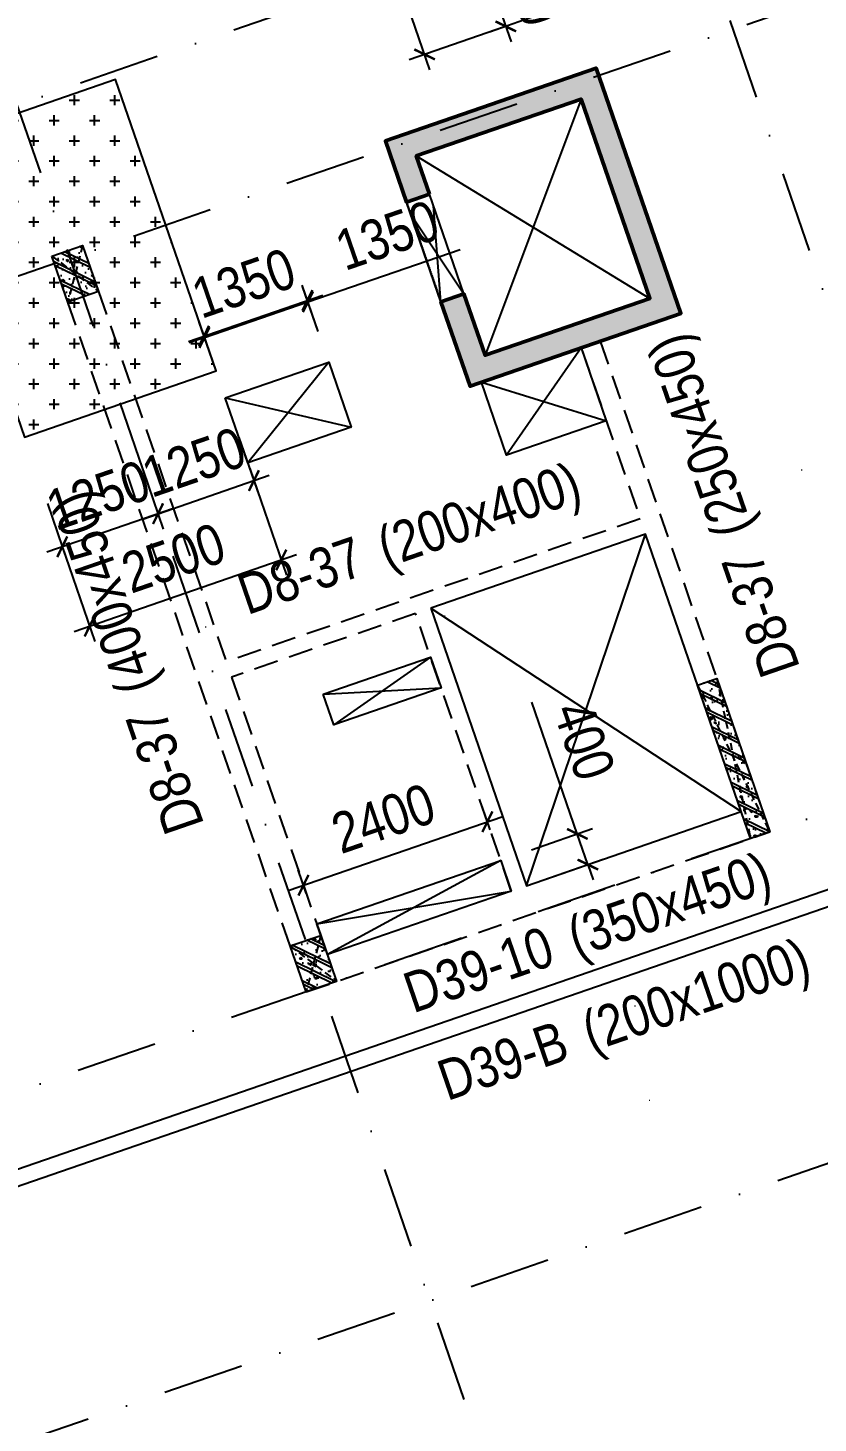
# Model space of a CAD drawing. Header units: millimetres. Extents: x -159515 to 1327256, y -225156 to 138737.
# Drawn here: x 1019114 to 1028860, y -16649 to 555 of the extents above; entities that cross this region are included whole.
import ezdxf
from ezdxf.enums import TextEntityAlignment as Align

# ---------------------------------------------------------------- set-up
doc = ezdxf.new("R2010")
doc.units = ezdxf.units.MM
doc.header["$MEASUREMENT"] = 0
doc.linetypes.add('DASHDOT', pattern=[1, 0.5, -0.25, 0, -0.25])
doc.linetypes.add('DASHED', pattern=[4.5, 3, -1.5])
for name, color, linetype in [('ccu11-Khuat', 9, 'DASHED'), ('ccu11-Manh', 8, 'Continuous'), ('ccu11-Thay', 7, 'Continuous'), ('ccu12-Manh', 8, 'Continuous'), ('ccu12-Text', 31, 'Continuous'), ('KC2-DIM', 251, 'Continuous'), ('KC2-HATCH', 252, 'Continuous'), ('KT-Luoi truc South Tower', 8, 'DASHDOT'), ('ST_MBDV Cot vach 220805$0$AUDIT_I_220805193045-5', 6, 'Continuous')]:
    doc.layers.add(name, color=color, linetype=linetype)
for name, color, linetype, lineweight in [('ccu12-Tencaukien', 9, 'Continuous', 15), ('KT-Kich thuoc', 159, 'Continuous', 18), ('ST_MBDV Cot vach 220805$0$KT-Net cot vach', 6, 'Continuous', 50)]:
    doc.layers.add(name, color=color, linetype=linetype, lineweight=lineweight)
doc.styles.add('Arial Narrow', font='ARIALN.TTF')
doc.dimstyles.new('ccu12-200', dxfattribs={"dimscale": 200, "dimtxt": 2.5, "dimasz": 1, "dimexe": 1, "dimexo": 2, "dimgap": 1, "dimtad": 1, "dimdec": 0, "dimrnd": 5, "dimdsep": 46, "dimtxsty": 'Arial Narrow', "dimblk": 'ARCHTICK', "dimcen": -1, "dimdle": 1, "dimclrd": 256, "dimclre": 256, "dimclrt": 3, "dimadec": 0, "dimazin": 2, "dimtfac": 0.1, "dimtdec": 0, "dimtmove": 0, "dimatfit": 1, "dimldrblk": 'ARCHTICK', "dimfxl": 1, "dimtvp": 0.8333333333333334, "dimtolj": 1, "dimtzin": 12, "dimarcsym": 0})

# ---------------------------------------------------------------- blocks, each defined once
blk = doc.blocks.new('Asix South Tower')
at = {"layer": 'KT-Luoi truc South Tower', "ltscale": 2000}
for p, q in [((-82960.9270607112, 57293.85455113893), (-64795.62976846937, 4678.66050065637)), ((-91137.3430782645, 54470.96222093977), (-72972.04578551208, 1855.768168977971)), ((-67132.57020701328, 45708.98039207418), (-110541.5464182838, 30722.11257713947)), ((-66479.87833841704, 43818.47957888515), (-109888.8545500296, 28831.61176383233)), ((-37736.78259606101, 39354.25279267693), (-105450.5498458839, 15976.20623329253)), ((-63379.59196258499, 34838.60071623722), (-106788.5681758225, 19851.73290062346))]:
    blk.add_line(p, q, dxfattribs=at)
blk = doc.blocks.new('*U192')
at = {"layer": 'ccu12-Tencaukien', "color": 8, "ltscale": 10000}
blk.add_line((360.6565736538532, -155.3215232637356), (354.4065714950475, -155.3215232637356), dxfattribs=at)
at = {"layer": 'ccu12-Text', "color": 2, "style": 'Arial Narrow', "width": 0.8}
blk.add_attdef('SH', text='', height=300, dxfattribs=at).set_placement((275.6048113084853, 5.864471777974813), align=Align.BOTTOM_RIGHT)
at = {"layer": 'ccu12-Text', "color": 31, "style": 'Arial Narrow', "width": 0.8}
for tag, p in [('(', (507.5315725744504, -75.41116959831947)), ('KT', (632.605666770517, -75.41116959831947)), (')', (962.8971199221714, -75.41116959831947))]:
    blk.add_attdef(tag, text='', height=250, dxfattribs=at).set_placement(p, align=Align.BOTTOM_LEFT)
blk = doc.blocks.new('_ArchTick')
at = {"color": 0, "const_width": 0.15}
blk.add_lwpolyline([(-0.5, -0.5000000000000018), (0.5, 0.5)], dxfattribs=at)
blk = doc.blocks.new('*D268')
at = {"layer": 'Defpoints', "color": 0, "transparency": 16777216}
for p in [(1022567.958912765, -2823.370503899583), (1022824.342826688, -3565.978189549118), (1021548.254777796, -4006.545200646389)]:
    blk.add_point(p, dxfattribs=at)
at = {"layer": 'KC2-DIM', "lineweight": -2, "transparency": 16777216}
for p, q in [((1022567.958912765, -2823.370503899583), (1024443.823174729, -2175.731877524522)), ((1022693.804453022, -3187.878026892955), (1022502.689725932, -2634.320422571502)), ((1021291.870863873, -3263.937514996913), (1022567.958912765, -2823.370503899583)), ((1021417.71640413, -3628.445037990226), (1021226.60167704, -3074.887433668831)), ((1021291.870863873, -3263.937514996913), (1021102.820782545, -3329.206701829913))]:
    blk.add_line(p, q, dxfattribs=at)
at = {"layer": 'KC2-DIM', "lineweight": -2, "transparency": 16777216, "xscale": 200, "yscale": 200, "zscale": 200}
for p, rotation in [((1022567.958912765, -2823.370503899583), 199.0471379555589), ((1021291.870863873, -3263.937514996913), 19.0471379555589)]:
    blk.add_blockref('_ArchTick', p, dxfattribs=dict(at, rotation=rotation))
at = {"layer": 'KC2-DIM', "color": 3, "transparency": 16777216, "insert": (1023546.360228924, -2003.922260419233), "char_height": 500, "attachment_point": 5, "rotation": 19.04713795555886, "style": 'Arial Narrow'}
blk.add_mtext('\\A1;1350', dxfattribs=at)
blk = doc.blocks.new('*D269')
at = {"layer": 'Defpoints', "color": 0, "transparency": 16777216}
for p in [(1024781.036922476, -9233.496993016102), (1024945.58621399, -9710.108675405034), (1022677.40385477, -10493.1943907282)]:
    blk.add_point(p, dxfattribs=at)
at = {"layer": 'KC2-DIM', "lineweight": -2, "transparency": 16777216}
for p, q in [((1024815.047840329, -9332.008512747067), (1024715.767735645, -9044.44691168709)), ((1022323.804481927, -10081.8518951697), (1024970.087003805, -9168.227806185663)), ((1022546.865481109, -10115.09422807023), (1022447.585376425, -9827.532627010252))]:
    blk.add_line(p, q, dxfattribs=at)
at = {"layer": 'KC2-DIM', "lineweight": -2, "transparency": 16777216, "xscale": 200, "yscale": 200, "zscale": 200}
for p, rotation in [((1024781.036922476, -9233.496993016102), 19.04713795478892), ((1022512.854563256, -10016.58270833927), 199.0471379547889)]:
    blk.add_blockref('_ArchTick', p, dxfattribs=dict(at, rotation=rotation))
at = {"layer": 'KC2-DIM', "color": 3, "transparency": 16777216, "insert": (1023498.36484672, -9194.680107215769), "char_height": 500, "attachment_point": 5, "rotation": 19.047137954788916, "style": 'Arial Narrow'}
blk.add_mtext('\\A1;2400', dxfattribs=at)
blk = doc.blocks.new('*D270')
at = {"layer": 'Defpoints', "color": 0, "transparency": 16777216}
for p in [(1025890.073737373, -9384.026125271397), (1024945.586213995, -9710.108675403113), (1025076.124587667, -10088.20883809356)]:
    blk.add_point(p, dxfattribs=at)
at = {"layer": 'KC2-DIM', "lineweight": -2, "transparency": 16777216}
for p, q in [((1025890.073737373, -9384.026125271397), (1025328.473790116, -7757.370104886824)), ((1025323.686376653, -9579.570301742293), (1026079.123818702, -9318.756938440958)), ((1026020.612111045, -9762.126287961844), (1025890.073737373, -9384.026125271397)), ((1025454.224750325, -9957.67046443274), (1026209.662192374, -9696.857101131405)), ((1026020.612111045, -9762.126287961844), (1026085.881297875, -9951.176369290799))]:
    blk.add_line(p, q, dxfattribs=at)
at = {"layer": 'KC2-DIM', "lineweight": -2, "transparency": 16777216, "xscale": 200, "yscale": 200, "zscale": 200}
for p, rotation in [((1025890.073737373, -9384.026125271397), 289.0471379547872), ((1026020.612111045, -9762.126287961844), 109.0471379547872)]:
    blk.add_blockref('_ArchTick', p, dxfattribs=dict(at, rotation=rotation))
at = {"layer": 'KC2-DIM', "color": 3, "transparency": 16777216, "insert": (1025974.364320376, -8233.067137604288), "char_height": 500, "attachment_point": 5, "rotation": 289.0471379547872, "style": 'Arial Narrow'}
blk.add_mtext('\\A1;400', dxfattribs=at)
blk = doc.blocks.new('*U262')
at = {"layer": 'ccu12-Tencaukien', "color": 8, "ltscale": 10000}
blk.add_line((360.6565736538532, -155.3215232637356), (354.4065714950475, -155.3215232637356), dxfattribs=at)
at = {"layer": 'ccu12-Text', "color": 2, "style": 'Arial Narrow', "width": 0.8}
blk.add_attdef('SH', text='', height=300, dxfattribs=at).set_placement((275.6048113084853, 5.864471777974813), align=Align.BOTTOM_RIGHT)
at = {"layer": 'ccu12-Text', "color": 31, "style": 'Arial Narrow', "width": 0.8}
for tag, p in [('(', (507.5315725744504, -75.41116959831947)), ('KT', (632.605666770517, -75.41116959831947)), (')', (962.8971199221714, -75.41116959831947))]:
    blk.add_attdef(tag, text='', height=250, dxfattribs=at).set_placement(p, align=Align.BOTTOM_LEFT)
blk = doc.blocks.new('*U263')
at = {"layer": 'ccu12-Tencaukien', "color": 8, "ltscale": 10000}
blk.add_line((360.6565736538532, -155.3215232637356), (354.4065714950475, -155.3215232637356), dxfattribs=at)
at = {"layer": 'ccu12-Text', "color": 2, "style": 'Arial Narrow', "width": 0.8}
blk.add_attdef('SH', text='', height=300, dxfattribs=at).set_placement((275.6048113084853, 5.864471777974813), align=Align.BOTTOM_RIGHT)
at = {"layer": 'ccu12-Text', "color": 31, "style": 'Arial Narrow', "width": 0.8}
for tag, p in [('(', (507.5315725744504, -75.41116959831947)), ('KT', (632.605666770517, -75.41116959831947)), (')', (962.8971199221714, -75.41116959831947))]:
    blk.add_attdef(tag, text='', height=250, dxfattribs=at).set_placement(p, align=Align.BOTTOM_LEFT)
blk = doc.blocks.new('*U264')
at = {"layer": 'ccu12-Tencaukien', "color": 8, "ltscale": 10000}
blk.add_line((360.6565736538532, -155.3215232637356), (354.4065714950475, -155.3215232637356), dxfattribs=at)
at = {"layer": 'ccu12-Text', "color": 2, "style": 'Arial Narrow', "width": 0.8}
blk.add_attdef('SH', text='', height=300, dxfattribs=at).set_placement((275.6048113084853, 5.864471777974813), align=Align.BOTTOM_RIGHT)
at = {"layer": 'ccu12-Text', "color": 31, "style": 'Arial Narrow', "width": 0.8}
for tag, p in [('(', (507.5315725744504, -75.41116959831947)), ('KT', (632.605666770517, -75.41116959831947)), (')', (962.8971199221714, -75.41116959831947))]:
    blk.add_attdef(tag, text='', height=250, dxfattribs=at).set_placement(p, align=Align.BOTTOM_LEFT)
blk = doc.blocks.new('*D342')
at = {"layer": 'Defpoints', "color": 0, "transparency": 16777216}
for p in [(1018356.341598124, 1501.634158281144), (1018690.44015418, 533.9285405090777, 17.57646677346747), (1017390.720846009, 85.20287832099712, 17.57646677346747)]:
    blk.add_point(p, dxfattribs=at)
at = {"layer": 'KC2-DIM', "lineweight": -2, "transparency": 16777216}
for p, q in [((1018356.341598124, 1501.634158281144), (1020236.396941707, 2150.719752144301)), ((1018559.901779723, 912.0287028922467), (1018291.072410896, 1690.68423947267)), ((1017056.622289953, 1052.908496093063), (1018356.341598124, 1501.634158281144)), ((1017260.182471553, 463.3030407041661), (1016991.353102725, 1241.958577284589)), ((1017056.622289953, 1052.908496093063), (1016867.572208762, 987.6393088646))]:
    blk.add_line(p, q, dxfattribs=at)
at = {"layer": 'KC2-DIM', "lineweight": -2, "transparency": 16777216, "xscale": 200, "yscale": 200, "zscale": 200}
for p, rotation in [((1018356.341598124, 1501.634158281144), 199.0471380754125), ((1017056.622289953, 1052.908496093063), 19.04713807541254)]:
    blk.add_blockref('_ArchTick', p, dxfattribs=dict(at, rotation=rotation))
at = {"layer": 'KC2-DIM', "color": 3, "transparency": 16777216, "insert": (1019336.838454055, 2321.805885590205), "char_height": 500, "attachment_point": 5, "rotation": 19.04713807541253, "style": 'Arial Narrow'}
blk.add_mtext('\\A1;1375', dxfattribs=at)
blk = doc.blocks.new('*U472')
h = blk.add_hatch()
h.set_pattern_fill('VATLIEU04', color=250, scale=40, style=0, pattern_type=2)
h.set_pattern_definition([(49.99999999999999, (-549.9999999999942, 650.0256577504324), (286.9040730403014, -25.10085399303804), [30, -330]), (355, (-549.9999999999942, 650.0256577504324), (-55.50053344520001, 300.8768534800047), [24, -264]), (100.4514, (-526.0913279999942, 647.9339217504321), (231.4037526856086, 275.7758168243814), [25.496076, -280.4568448]), (46.18420000000001, (-549.9999999999942, 730.0256577504324), (426.8964194502578, -66.20760573160723), [45, -495]), (96.6356, (-514.4253019999941, 724.5083349504321), (373.8650822194813, 389.6471483601767), [38.2441152, -420.6852]), (351.1842, (-549.9999999999942, 730.0256577504324), (373.8647780534509, 389.6474403701299), [36, -396]), (21, (-509.9999999999942, 710.0256577504324), (238.7628208473847, -161.0475562661355), [30, -330]), (326.0000000000001, (-509.9999999999942, 710.0256577504324), (97.32613276863269, 290.0600180187412), [24, -264]), (71.4514, (-490.1031067999942, 696.605015350432), (336.089051432596, 129.012198683981), [25.496076, -280.4568448]), (37.50000000000001, (-549.9999999999942, 650.0256577504324), (4.863942126916267, 133.1575415325246), [0, -260.8, 0, -268, 0, -265]), (7.499999999999999, (-549.9999999999942, 650.0256577504324), (105.2278149768594, 157.7646847529441), [0, -152.8, 0, -254.8, 0, -101]), (327.5, (-639.1999999999942, 650.0256577504324), (213.5289744689636, -9.021948693751902), [0, -100, 0, -312, 0, -414]), (317.5, (-679.1999999999942, 650.0256577504324), (233.2744677369545, 40.04199293292709), [0, -130, 0, -207.2, 0, -294]), (45, (-549.9999999999942, 650.0256577504324), (-120.2081528017131, 120.2081528017131), []), (45, (-549.9999999999942, 699.0256577504324), (-120.2081528017131, 120.2081528017131), [])])
h.paths.add_polyline_path([(-475, -474.9999999999998), (-75, -475.0000000000038), (-74.9999999999942, 125.0256577504324), (-474.9999999999942, 125.0256577504365)])
at = {"color": 6, "ltscale": 0.25}
blk.add_lwpolyline([(-475, -474.9999999999998), (-75, -475.0000000000038), (-74.9999999999942, 125.0256577504324), (-474.9999999999942, 125.0256577504365)], close=True, dxfattribs=at)
at = {"layer": 'Defpoints', "linetype": 'ByBlock', "ltscale": 30}
for p, q in [((-75, -475.0000000000038), (-474.9999999999942, 125.0256577504365)), ((-475, -474.9999999999998), (-74.9999999999942, 125.0256577504324))]:
    blk.add_line(p, q, dxfattribs=at)
blk = doc.blocks.new('*U470')
h = blk.add_hatch()
h.set_pattern_fill('VATLIEU04', color=250, scale=40, style=0, pattern_type=2)
h.set_pattern_definition([(49.99999999999999, (-700.0000000130171, 2050.00000279704), (286.9040730403014, -25.10085399303804), [30, -330]), (355, (-700.0000000130171, 2050.00000279704), (-55.50053344520001, 300.8768534800047), [24, -264]), (100.4514, (-676.0913280130171, 2047.90826679704), (231.4037526856086, 275.7758168243814), [25.496076, -280.4568448]), (46.18420000000001, (-700.0000000130171, 2130.00000279704), (426.8964194502578, -66.20760573160723), [45, -495]), (96.6356, (-664.425302013017, 2124.48267999704), (373.8650822194813, 389.6471483601767), [38.2441152, -420.6852]), (351.1842, (-700.0000000130171, 2130.00000279704), (373.8647780534509, 389.6474403701299), [36, -396]), (21, (-660.0000000130171, 2110.00000279704), (238.7628208473847, -161.0475562661355), [30, -330]), (326.0000000000001, (-660.0000000130171, 2110.00000279704), (97.32613276863269, 290.0600180187412), [24, -264]), (71.4514, (-640.1031068130171, 2096.57936039704), (336.089051432596, 129.012198683981), [25.496076, -280.4568448]), (37.50000000000001, (-700.0000000130171, 2050.00000279704), (4.863942126916267, 133.1575415325246), [0, -260.8, 0, -268, 0, -265]), (7.499999999999999, (-700.0000000130171, 2050.00000279704), (105.2278149768594, 157.7646847529441), [0, -152.8, 0, -254.8, 0, -101]), (327.5, (-789.2000000130172, 2050.00000279704), (213.5289744689636, -9.021948693751902), [0, -100, 0, -312, 0, -414]), (317.5, (-829.2000000130172, 2050.00000279704), (233.2744677369545, 40.04199293292709), [0, -130, 0, -207.2, 0, -294]), (45, (-700.0000000130171, 2050.00000279704), (-120.2081528017131, 120.2081528017131), []), (45, (-700.0000000130171, 2099.00000279704), (-120.2081528017131, 120.2081528017131), [])])
h.paths.add_polyline_path([(-475, -474.9999999999998), (-225.0000000130366, -475.0000000000023), (-225.0000000130172, 1525.00000279704), (-474.9999999999806, 1525.000002797043)])
at = {"color": 6, "ltscale": 0.25}
blk.add_lwpolyline([(-475, -474.9999999999998), (-225.0000000130366, -475.0000000000023), (-225.0000000130172, 1525.00000279704), (-474.9999999999806, 1525.000002797043)], close=True, dxfattribs=at)
at = {"layer": 'Defpoints', "linetype": 'ByBlock', "ltscale": 30}
for p, q in [((-225.0000000130366, -475.0000000000023), (-474.9999999999806, 1525.000002797043)), ((-475, -474.9999999999998), (-225.0000000130172, 1525.00000279704))]:
    blk.add_line(p, q, dxfattribs=at)
blk = doc.blocks.new('*U463')
h = blk.add_hatch()
h.set_pattern_fill('VATLIEU04', color=250, scale=40, style=0, pattern_type=2)
h.set_pattern_definition([(49.99999999999999, (-549.9999999999942, 650.1906839336557), (286.9040730403014, -25.10085399303804), [30, -330]), (355, (-549.9999999999942, 650.1906839336557), (-55.50053344520001, 300.8768534800047), [24, -264]), (100.4514, (-526.0913279999942, 648.0989479336554), (231.4037526856086, 275.7758168243814), [25.496076, -280.4568448]), (46.18420000000001, (-549.9999999999942, 730.1906839336557), (426.8964194502578, -66.20760573160723), [45, -495]), (96.6356, (-514.4253019999941, 724.6733611336554), (373.8650822194813, 389.6471483601767), [38.2441152, -420.6852]), (351.1842, (-549.9999999999942, 730.1906839336557), (373.8647780534509, 389.6474403701299), [36, -396]), (21, (-509.9999999999942, 710.1906839336557), (238.7628208473847, -161.0475562661355), [30, -330]), (326.0000000000001, (-509.9999999999942, 710.1906839336557), (97.32613276863269, 290.0600180187412), [24, -264]), (71.4514, (-490.1031067999942, 696.7700415336553), (336.089051432596, 129.012198683981), [25.496076, -280.4568448]), (37.50000000000001, (-549.9999999999942, 650.1906839336557), (4.863942126916267, 133.1575415325246), [0, -260.8, 0, -268, 0, -265]), (7.499999999999999, (-549.9999999999942, 650.1906839336557), (105.2278149768594, 157.7646847529441), [0, -152.8, 0, -254.8, 0, -101]), (327.5, (-639.1999999999942, 650.1906839336557), (213.5289744689636, -9.021948693751902), [0, -100, 0, -312, 0, -414]), (317.5, (-679.1999999999942, 650.1906839336557), (233.2744677369545, 40.04199293292709), [0, -130, 0, -207.2, 0, -294]), (45, (-549.9999999999942, 650.1906839336557), (-120.2081528017131, 120.2081528017131), []), (45, (-549.9999999999942, 699.1906839336557), (-120.2081528017131, 120.2081528017131), [])])
h.paths.add_polyline_path([(-475, -474.9999999999998), (-75, -475.0000000000038), (-74.9999999999942, 125.1906839336557), (-474.9999999999942, 125.1906839336598)])
at = {"color": 6, "ltscale": 0.25}
blk.add_lwpolyline([(-475, -474.9999999999998), (-75, -475.0000000000038), (-74.9999999999942, 125.1906839336557), (-474.9999999999942, 125.1906839336598)], close=True, dxfattribs=at)
at = {"layer": 'Defpoints', "linetype": 'ByBlock', "ltscale": 30}
for p, q in [((-75, -475.0000000000038), (-474.9999999999942, 125.1906839336598)), ((-475, -474.9999999999998), (-74.9999999999942, 125.1906839336557))]:
    blk.add_line(p, q, dxfattribs=at)
blk = doc.blocks.new('MBCV-T39')
at = {"layer": 'ST_MBDV Cot vach 220805$0$KT-Net cot vach'}
h = blk.add_hatch(dxfattribs=at)
h.set_pattern_fill('1BETONG2-BOP', color=250, scale=30, style=0, pattern_type=2)
h.set_pattern_definition([(69.04713795401962, (-75957.52840587473, 4105.113563302817), (209.5408150160534, 52.4275389604423), [22.49999999999989, -247.4999999999991]), (14.04713795401967, (-75957.52840587473, 4105.113563302817), (-112.9888797136512, 199.7186960031902), [17.99999999999989, -197.9999999999991]), (119.4985379540196, (-75940.06667227275, 4109.482525997766), (96.55213107871269, 252.1461576231357), [19.1220569999999, -210.3426335999991]), (65.23133795401962, (-75977.10916192317, 4161.828587701777), (318.8479477665745, 57.54985840890612), [33.74999999999979, -371.2499999999983]), (115.6827379540196, (-75950.53849671257, 4166.624392524449), (169.6772687876662, 367.7426062021764), [28.6830864, -315.5139]), (10.23133795401963, (-75977.10916192317, 4161.828587701777), (169.6769816806724, 367.7427387715611), [26.99999999999998, -296.9999999999997]), (40.04713795401962, (-75943.85646071145, 4157.44020962622), (208.685901516953, -55.73324418241951), [22.5, -247.5]), (245.0471379540196, (-75943.85646071145, 4157.44020962622), (226.3167839920097, -37.87819630967974), [17.99999999999989, -197.9999999999991]), (90.49853795401926, (-75926.46597185964, 4152.795761510002), (206.6892795315937, 173.7225965344256), [19.12205699999999, -210.3426335999999]), (86.54713795401962, (-75957.52840587473, 4105.113563302817), (-73.0343233223647, 68.21249018210884), [0, -195.6, 0, -201, 0, -198.75]), (23.54713795401962, (-75957.52840587473, 4105.113563302817), (43.13773376636044, 135.5289346431329), [0, -114.6, 0, -191.1, 0, -75.75]), (346.5471379540196, (-76020.76565807965, 4083.281020308874), (153.5869696668104, 45.86723397553281), [0, -75, 0, -234, 0, -310.5]), (336.5471379540196, (-76049.12317027897, 4073.490642284683), (155.5764329255628, 85.4834131405494), [0, -97.5, 0, -155.4, 0, -220.5]), (334.0471379540196, (-75957.52840587473, 4105.113563302817), (55.79802255084359, 114.6421854267248), []), (334.0471379540196, (-75969.52161895437, 4139.85151574717), (55.79802255084359, 114.6421854267248), [])])
h.paths.add_polyline_path([(-67517.36237465031, 11066.83543236801), (-67680.53534172184, 11539.46063569156), (-65648.24696738925, 12241.10439410529), (-64799.747538639, 9783.453336766077), (-66832.03591294424, 9081.809578386921), (-67093.11266027018, 9838.009903723578), (-67376.68778226594, 9740.106123484817), (-67017.70725469955, 8700.330676152982), (-64418.26863640267, 9597.781995009602), (-65462.57562563289, 12622.58329634208), (-68062.01424396085, 11725.13197744419), (-67800.93749664631, 10968.93165212925)])
at = {"layer": 'ccu11-Thay', "color": 6, "ltscale": 0.5}
for points in [[(-67093.11266019451, 9838.009903749698), (-67517.36237456254, 11066.83543239833)], [(-67376.68778227665, 9740.106123476009), (-67800.93749664468, 10968.93165212464)]]:
    blk.add_lwpolyline(points, dxfattribs=at)
at = {"layer": 'ST_MBDV Cot vach 220805$0$KT-Net cot vach'}
blk.add_lwpolyline([(-67517.36237465031, 11066.83543236801), (-67680.53534172184, 11539.46063569156), (-65648.24696738925, 12241.10439410529), (-64799.747538639, 9783.453336766077), (-66832.03591294424, 9081.809578386921), (-67093.11266027018, 9838.009903723578), (-67376.68778226594, 9740.106123484817), (-67017.70725469955, 8700.330676152982), (-64418.26863640267, 9597.781995009602), (-65462.57562563289, 12622.58329634208), (-68062.01424396085, 11725.13197744419), (-67800.93749664631, 10968.93165212925)], close=True, dxfattribs=at)
at = {"layer": 'ST_MBDV Cot vach 220805$0$AUDIT_I_220805193045-5', "linetype": 'ByBlock', "xscale": -1.000000000000001, "rotation": 199.0471379540016}
for name, p in [('*U472', (-71569.90747898282, 10011.72778103687, 5.460132701734025e-05)), ('*U470', (-63607.16380241618, 4720.450865362654)), ('*U463', (-68632.79407201218, 1504.474123279855, 5.460132701734025e-05))]:
    blk.add_blockref(name, p, dxfattribs=at)
blk = doc.blocks.new('mbkc-t39')
at = {"layer": 'KC2-HATCH'}
h = blk.add_hatch(dxfattribs=at)
h.set_pattern_fill('CROSS', color=256, scale=1000)
h.set_pattern_definition([(0, (-876875.3034394523, 22163.9363434376), (250, 250), [125, -375]), (90, (-876812.8034394523, 22101.4363434376), (-250, 250), [125, -375])])
h.paths.add_polyline_path([(-43953.8513492936, 21264.49490660486), (-42713.72842610674, 17672.51910788812), (-40350.60240948352, 18488.38394323592), (-41590.7253326698, 22080.35974195287)])
blk.add_line((-35054.1571681127, 16476.49559013746, 6.592933554956778e-05), (-37701.15241216146, 15562.62543526842, 9.424647356334223e-05))
at = {"elevation": 4.458537631332911e-05}
for points in [[(-26285.84905972192, 27544.1362194078), (-26286.75217843894, 27543.82441936059), (-28875.47346744454, 34907.5515927164, 0.3383369275737885), (-32748.90404082043, 36443.74183729628), (-62184.65321586793, 26288.64129227357, 0.4594566638934902), (-64224.75314362464, 21139.22194988884), (-55456.04482255038, 6812.864930213014, 0.2796886410766748), (-50489.87256023497, 5781.479104847189), (-27772.44800690282, 13619.18711417091, 0.2042794764179826), (-27706.14131651446, 13740.29972149261), (-27482.35346303508, 14770.16946779524, -0.275411558420597), (-26754.50540207326, 15570.68058256337), (-22342.11732573831, 17088.55666020441, -0.4141945204059637), (-21181.0411169352, 16524.03317039953), (-12851.82475929544, -7566.679840028308, 0.3197537419032751), (-8031.785266063176, -11000.1807300139), (37105.59623749531, -11000.1807300139, 0.3653099340488337), (42071.56812999654, -6689.458727371573, 0.1024343471952136), (42062.59286841122, -5067.552595500798), (39621.42709744861, 6403.080977756566, 0.1326112318916029), (38155.10489113629, 9201.696160682106, 0.06649945757597092), (37023.91901351791, 10116.12182638137, 0.1376152775427903), (34943.32370387134, 10699.81926991716), (9299.622612856328, 10699.81926998532)], [(-26220.57987287804, 27355.08613808346), (-26409.47356889921, 27289.8709429729), (-29057.30643448664, 34821.74349551027, 0.3361243328735353), (-32689.17594514461, 36252.78011782744), (-62119.42728367506, 26099.57628289962, 0.4588935178247367), (-64050.72313522, 21238.0001730469), (-55299.86547530955, 6940.807647787578, 0.2781836825111719), (-50555.90817784052, 5970.264765771994), (-27900.77332028141, 13786.48229115848), (-27678.06837900751, 14811.36848495412, -0.274306576254146), (-26816.31484984676, 15760.92095648488), (-22407.31009360182, 17277.63316083581, -0.4141533536754791), (-20992.01996030263, 16589.38607657277), (-12662.80360269826, -7501.326933753218, 0.3197537419032702), (-8031.785266063176, -10800.18073001392), (37104.14336379035, -10800.1807300139, 0.3654781553758384), (41874.64764421037, -6654.218597848849, 0.1027208150038126), (41866.97378454148, -5109.184002226502), (39426.00208722916, 6360.537651097, 0.1325199127793132), (38009.07012306317, 9065.03854547195, 0.06644323509910433), (36919.88924802444, 9945.306698563692, 0.1376152775427908), (34943.32370386925, 10499.81926991727), (9299.622612855863, 10499.81926998532)], [(-53501.66349917697, 5907.784363705585, 0.1611946573845213), (-50555.90817781491, 5970.264765780834), (-27900.77332028141, 13786.48229115847), (-27678.06837900938, 14811.36848494516, -0.2743065762563507), (-26816.3148498456, 15760.92095648532), (-22407.31009357632, 17277.63316084464, -0.4141533536684066), (-20992.01996030239, 16589.38607657288), (-12662.80360269803, -7501.326933753218, 0.3197537419032702), (-8031.785266063176, -10800.18073001392), (37104.14336379035, -10800.1807300139, 0.1514665713445501), (39863.68269264465, -9899.99998777028)]]:
    blk.add_lwpolyline(points, format="xyb", dxfattribs=at)
at = {"elevation": 9.918670333066936e-05}
blk.add_lwpolyline([(-43953.8513492936, 21264.49490660486), (-42713.72842610674, 17672.51910788812), (-40350.60240948352, 18488.38394323592), (-41590.7253326698, 22080.35974195287)], close=True, dxfattribs=at)
at = {"elevation": 6.593248184263382e-05}
blk.add_lwpolyline([(-37701.15207091928, 15562.62444697032), (-36519.84212468006, 12140.99851789912), (-33873.14098608319, 13054.7671334672), (-35054.45127349789, 16476.39405080357), (-37701.15241211723, 15562.62543523944)], dxfattribs=at)
at = {"layer": 'ccu11-Khuat', "ltscale": 100}
for p, q in [((-41799.97907659609, 19469.07838315028, 9.918670333066936e-05), (-40223.65914228372, 14903.31885283427, 0.0001205336135960517)), ((-39436.78176646319, 11398.46084859092, 9.918670333066936e-05), (-42178.07923925587, 19338.54000949461, 9.918670333066936e-05)), ((-35847.47644013562, 18773.34920859522, 4.458537631332911e-05), (-35119.4509800754, 16665.53716968563, 9.440125055978187e-05)), ((-35611.12837373489, 18854.94793626454, 4.458552763712877e-05), (-33636.37936433707, 13136.50867861782, 4.458552763712704e-05)), ((-35119.4509800754, 16665.53716968564, 6.592959898542698e-05), (-40223.65914228372, 14903.31885283427, 0.0001205336135960503)), ((-37890.20759614115, 15497.35448676531, 9.626895613070157e-05), (-40158.38995546044, 14714.26877150285, 0.0001205336135960503)), ((-36708.89729540795, 12075.72753995374, 4.458537631332911e-05), (-37890.20759614115, 15497.35448676531, 9.626895613070146e-05)), ((-40158.38995546044, 14714.26877150285, 0.0001205336135960503), (-39059.10021079239, 11528.85469896697, 4.458537631332911e-05)), ((-39240.93254448054, 10831.12325966969, 9.918670333066936e-05), (-33522.16759345331, 12805.51615739581, 4.458537631332911e-05))]:
    blk.add_line(p, q, dxfattribs=at)
at = {"layer": 'ccu11-Khuat', "color": 6, "ltscale": 0.2, "elevation": 4.458537631332911e-05}
blk.add_lwpolyline([(-38000.93748736777, 20568.93165533683), (-37576.68778226967, 19340.10612348776)], dxfattribs=at)
at = {"layer": 'ccu11-Manh'}
for p, q in [((-35847.47644013562, 18773.34920859522, 4.458537631332911e-05), (-36766.27415122138, 17451.11395004635, 4.458537631332911e-05)), ((-38960.67904443864, 18597.95815388851, 4.458552617910619e-05), (-39959.37304930703, 17353.92829712507, 4.458552617910619e-05)), ((-37076.30197882932, 18349.0994907589, 4.458537631332911e-05), (-35537.44861252396, 17875.36366788396, 4.458537631332911e-05)), ((-40236.76709333051, 18157.3911427911, 4.458552617910619e-05), (-38683.28500038304, 17794.49530819923, 4.458552617910619e-05)), ((-37704.19067827542, 14958.56253025948, 4.458537631332911e-05), (-38897.00287389499, 14123.57805990107, 4.458537631332911e-05)), ((-39027.54124752991, 14501.67822252452, 4.458537631332911e-05), (-37573.65230463655, 14580.46236764933, 4.458537631332911e-05)), ((-36839.43565711693, 12453.82766803935, 5.029656822660328e-05), (-38977.10021060775, 11292.63469083482, 9.918670333066936e-05)), ((-39107.61801635637, 11670.74195270942, 4.458537631332911e-05), (-36708.89728345897, 12075.72750534404, 4.458537631332911e-05))]:
    blk.add_line(p, q, dxfattribs=at)
at = {"layer": 'ccu11-Manh', "elevation": 4.458537631332911e-05}
for points in [[(-35848.24696742115, 21841.10439409852), (-37032.03591294796, 18681.80957838986)], [(-37880.53534172557, 21139.4606356945), (-34999.74753864272, 19383.45333676902)]]:
    blk.add_lwpolyline(points, dxfattribs=at)
at = {"layer": 'ccu11-Thay', "color": 6, "ltscale": 0.5, "elevation": 4.458537631332911e-05}
blk.add_lwpolyline([(-37293.11266019824, 19438.00990375264), (-37717.36237456626, 20666.83543240127)], dxfattribs=at)
at = {"layer": 'ccu11-Thay'}
for points, elevation in [([(-37076.30197882932, 18349.0994907589), (-35847.47644013562, 18773.34920859522), (-35537.44861252396, 17875.36366788396), (-36766.27415122138, 17451.11395004635), (-37076.30278863013, 18349.10183632073)], 4.458537631332911e-05), ([(-40236.76709333051, 18157.3911427911), (-38960.67904442281, 18597.95815384264), (-38683.28500038304, 17794.49530819923), (-39959.37304930703, 17353.92829712507), (-40236.76709332259, 18157.39114279605)], 4.458552617910619e-05), ([(-39027.54124752991, 14501.67822252452), (-37704.19067827542, 14958.56253025948), (-37573.65230463655, 14580.46236764933), (-38897.00287389499, 14123.57805990107), (-39027.54124752688, 14501.67822252557)], 4.458537631332911e-05), ([(-39108.03663303261, 11670.59742608526), (-36839.43565713638, 12453.82766803263), (-36708.89728345908, 12075.72750534402), (-38977.49825016945, 11292.49726842125), (-39108.03662270261, 11670.5974278296)], 4.458537631332911e-05)]:
    blk.add_lwpolyline(points, dxfattribs=dict(at, elevation=elevation))
at = {"layer": 'ccu12-Manh', "ltscale": 0.5}
for p, q in [((-36519.84212468006, 12140.99851789912, 6.593248184263382e-05), (-35054.45127349789, 16476.39405080357, 6.593248184263382e-05)), ((-37701.15207091928, 15562.62444697032, 6.593248184263382e-05), (-33873.14099526405, 13054.76716005915, 6.593248184263382e-05))]:
    blk.add_line(p, q, dxfattribs=at)
at = {"layer": 'ccu11-Khuat'}
blk.add_blockref('MBCV-T39', (29799.99999999627, 9600.00000000294, 4.458537631332911e-05), dxfattribs=at)
blk = doc.blocks.new('*D623')
at = {"layer": 'Defpoints', "color": 0, "transparency": 16777216}
for p in [(1022561.922360054, -2804.616172128299), (1022824.781350072, -3565.978705599497), (1021548.693301148, -4006.545716673776)]:
    blk.add_point(p, dxfattribs=at)
at = {"layer": 'KC2-DIM', "lineweight": -2, "transparency": 16777216}
for p, q in [((1021096.7842298, -3310.45237003098), (1022750.972441383, -2739.346985299897)), ((1022694.242976416, -3187.878542940191), (1022496.653173225, -2615.566090798646)), ((1021418.154927491, -3628.44555401447), (1021220.565124301, -3056.133101872867))]:
    blk.add_line(p, q, dxfattribs=at)
at = {"layer": 'KC2-DIM', "lineweight": -2, "transparency": 16777216, "xscale": 200, "yscale": 200, "zscale": 200}
for p, rotation in [((1022561.922360054, -2804.616172128299), 19.04713795418104), ((1021285.834311129, -3245.18318320252), 199.047137954181)]:
    blk.add_blockref('_ArchTick', p, dxfattribs=dict(at, rotation=rotation))
at = {"layer": 'KC2-DIM', "color": 3, "transparency": 16777216, "insert": (1021775.29743945, -2594.539934201981), "char_height": 500, "attachment_point": 5, "rotation": 19.047137954181032, "style": 'Arial Narrow'}
blk.add_mtext('\\A1;1350', dxfattribs=at)
blk = doc.blocks.new('*D660')
at = {"layer": 'Defpoints', "color": 0, "transparency": 16777216}
for p in [(1021586.727275525, -4116.707043153932), (1020404.771331883, -4524.775121015147), (1021901.166914264, -5027.471251599025)]:
    blk.add_point(p, dxfattribs=at)
at = {"layer": 'KC2-DIM', "lineweight": -2, "transparency": 16777216}
for p, q in [((1021717.26564918, -4494.807205813646), (1021966.436101092, -5216.521332928911)), ((1020530.160889293, -5500.80851628806), (1022090.216995594, -4962.202064771147)), ((1020535.309705539, -4902.875283674861), (1020784.480157451, -5624.589410790126))]:
    blk.add_line(p, q, dxfattribs=at)
at = {"layer": 'KC2-DIM', "lineweight": -2, "transparency": 16777216, "xscale": 200, "yscale": 200, "zscale": 200}
for p, rotation in [((1021901.166914264, -5027.471251599025), 19.04713795400151), ((1020719.210970623, -5435.53932946024), 199.0471379540015)]:
    blk.add_blockref('_ArchTick', p, dxfattribs=dict(at, rotation=rotation))
at = {"layer": 'KC2-DIM', "color": 3, "transparency": 16777216, "insert": (1021161.608046304, -4801.145547065709), "char_height": 500, "attachment_point": 5, "rotation": 19.047137954001514, "style": 'Arial Narrow'}
blk.add_mtext('\\A1;1250', dxfattribs=at)
blk = doc.blocks.new('*D661')
at = {"layer": 'Defpoints', "color": 0, "transparency": 16777216}
for p in [(1020404.771331883, -4524.775121013459), (1019223.601258901, -4932.571878501738), (1019538.040897643, -5843.33608694846)]:
    blk.add_point(p, dxfattribs=at)
at = {"layer": 'KC2-DIM', "lineweight": -2, "transparency": 16777216}
for p, q in [((1020535.309705539, -4902.875283672998), (1020784.480157453, -5624.589410789951)), ((1019354.139632557, -5310.672041161277), (1019603.310084471, -6032.386168278288)), ((1020908.261051954, -5370.270142632013), (1019348.990816313, -5908.605273776571))]:
    blk.add_line(p, q, dxfattribs=at)
at = {"layer": 'KC2-DIM', "lineweight": -2, "transparency": 16777216, "xscale": 200, "yscale": 200, "zscale": 200}
for p, rotation in [((1020719.210970624, -5435.539329460124), 19.04713795408408), ((1019538.040897643, -5843.33608694846), 199.047137954084)]:
    blk.add_blockref('_ArchTick', p, dxfattribs=dict(at, rotation=rotation))
at = {"layer": 'KC2-DIM', "color": 3, "transparency": 16777216, "insert": (1019980.045037993, -5209.077964740631), "char_height": 500, "attachment_point": 5, "rotation": 19.04713795408405, "style": 'Arial Narrow'}
blk.add_mtext('\\A1;1250', dxfattribs=at)
blk = doc.blocks.new('*D662')
at = {"layer": 'Defpoints', "color": 0, "transparency": 16777216}
for p in [(1021719.203606124, -4500.420435205277), (1019356.077589501, -5316.285270552849), (1022238.927187946, -6005.782922280196)]:
    blk.add_point(p, dxfattribs=at)
at = {"layer": 'KC2-DIM', "lineweight": -2, "transparency": 16777216}
for p, q in [((1021849.74197978, -4878.520597865048), (1022304.196374774, -6194.833003610082)), ((1019486.615963157, -5694.385433212621), (1019941.070358151, -7010.697838957713)), ((1019686.751089993, -6886.916944455646), (1022427.977269276, -5940.513735452434))]:
    blk.add_line(p, q, dxfattribs=at)
at = {"layer": 'KC2-DIM', "lineweight": -2, "transparency": 16777216, "xscale": 200, "yscale": 200, "zscale": 200}
for p, rotation in [((1022238.927187946, -6005.782922280196), 19.04713795399566), ((1019875.801171323, -6821.647757627827), 199.0471379539956)]:
    blk.add_blockref('_ArchTick', p, dxfattribs=dict(at, rotation=rotation))
at = {"layer": 'KC2-DIM', "color": 3, "transparency": 16777216, "insert": (1020908.783283495, -5983.355596490146), "char_height": 500, "attachment_point": 5, "rotation": 19.047137953995662, "style": 'Arial Narrow'}
blk.add_mtext('\\A1;2500', dxfattribs=at)
blk = doc.blocks.new('*D747')
at = {"layer": 'Defpoints', "color": 0, "transparency": 16777216}
for p in [(1025414.553180477, 1824.44936658151), (1025757.201018373, 831.9810247827554), (1025007.934754309, 573.2982491449802)]:
    blk.add_point(p, dxfattribs=at)
at = {"layer": 'KC2-DIM', "lineweight": -2, "transparency": 16777216}
for p, q in [((1024600.017729586, 1754.81667227362), (1025073.203941137, 384.2481678150943)), ((1025036.453017818, 1693.91099292587), (1024476.236835084, 1500.497404115915)), ((1025379.100855713, 701.4426511271158), (1024818.884672979, 508.0290623171604))]:
    blk.add_line(p, q, dxfattribs=at)
at = {"layer": 'KC2-DIM', "lineweight": -2, "transparency": 16777216, "xscale": 200, "yscale": 200, "zscale": 200}
for p, rotation in [((1024665.286916414, 1565.766590943735), 109.0471379540019), ((1025007.934754309, 573.2982491449802), 289.0471379540019)]:
    blk.add_blockref('_ArchTick', p, dxfattribs=dict(at, rotation=rotation))
at = {"layer": 'KC2-DIM', "color": 3, "transparency": 16777216, "insert": (1025266.970578825, 1218.113316184434), "char_height": 500, "attachment_point": 5, "rotation": 289.04713795400187, "style": 'Arial Narrow'}
blk.add_mtext('\\A1;1050', dxfattribs=at)
blk = doc.blocks.new('*D748')
at = {"layer": 'Defpoints', "color": 0, "transparency": 16777216}
for p in [(1024555.005740498, 3061.727179032925), (1023190.968083666, 2590.795730424987), (1025370.870575817, 698.6011623935774)]:
    blk.add_point(p, dxfattribs=at)
at = {"layer": 'KC2-DIM', "lineweight": -2, "transparency": 16777216}
for p, q in [((1024176.905577837, 2931.188805382291), (1023001.918002335, 2525.52654359967)), ((1024072.10210581, 38.61963245488005), (1023125.698896841, 2779.845811755746)), ((1024992.770413155, 568.0627887429437), (1023817.782837654, 162.4005269603222))]:
    blk.add_line(p, q, dxfattribs=at)
at = {"layer": 'KC2-DIM', "lineweight": -2, "transparency": 16777216, "xscale": 200, "yscale": 200, "zscale": 200}
for p, rotation in [((1023190.968083666, 2590.795730424987), 109.0471379532384), ((1024006.832918984, 227.669713785639), 289.0471379532383)]:
    blk.add_blockref('_ArchTick', p, dxfattribs=dict(at, rotation=rotation))
at = {"layer": 'KC2-DIM', "color": 3, "transparency": 16777216, "insert": (1024029.260244791, 1557.813618239539), "char_height": 500, "attachment_point": 5, "rotation": 289.04713795323835, "style": 'Arial Narrow'}
blk.add_mtext('\\A1;2500', dxfattribs=at)

msp = doc.modelspace()

# ---------------------------------------------------------------- linework, layer by layer
at = {"layer": 'KC2-DIM', "ltscale": 0.5}
for points in [[(1024208.334088857, -2823.830219949843), (1024116.610576536, -1638.886128244951)], [(1023833.035464574, -1736.789905019483), (1024491.909210075, -2725.92643997939)]]:
    msp.add_lwpolyline(points, dxfattribs=at)

# ---------------------------------------------------------------- block references
msp.add_blockref('mbkc-t39', (1061785.021871126, -22163.9363434376, -4.458537631332911e-05))
at = {"layer": 'ccu12-Tencaukien', "extrusion": (7.832258383720756e-07, 7.34415269675877e-07, 0.9999999999994236)}
ref = msp.add_blockref('*U264', (1028354.879591528, -5538.913489709252, 0.8015860100106104), dxfattribs=dict(at, xscale=1.815893337873055, yscale=1.815893337873055, zscale=1.815893337873055, rotation=88.5718110349345))
ref.add_attrib('KT', '(250x450)', dxfattribs={"color": 31, "extrusion": (7.832258383720756e-07, 7.34415269675877e-07, 0.9999999999994236), "height": 499.9999999999999, "rotation": 109.0348773205543, "style": 'Arial Narrow'}).set_placement((1028198.575959032, -5565.463885088199, 0.8013269629970309), align=Align.BOTTOM_LEFT)
ref.add_attrib('SH', 'D8-37', dxfattribs={"color": 2, "extrusion": (7.832258383720756e-07, 7.34415269675877e-07, 0.9999999999994236), "height": 499.9999999999999, "rotation": 109.0348773205543, "style": 'Arial Narrow'}).set_placement((1028273.328529595, -5809.348920728014, 0.8015835375764477), align=Align.BOTTOM_RIGHT)
at = {"layer": 'ccu12-Tencaukien', "extrusion": (7.34415269675877e-07, -7.832258383720756e-07, 0.9999999999994236)}
ref = msp.add_blockref('*U262', (1023614.503491597, -6401.675636723186, 0.7567899272964878), dxfattribs=dict(at, xscale=1.815893337873055, yscale=1.815893337873055, zscale=1.815893337873055, rotation=358.5718110349675))
ref.add_attrib('KT', '(200x400)', dxfattribs={"color": 31, "extrusion": (7.34415269675877e-07, -7.832258383720756e-07, 0.9999999999994236), "height": 499.9999999999999, "rotation": 19.03487732084539, "style": 'Arial Narrow'}).set_placement((1023587.953096218, -6245.37200422751, 0.7565308802829087), align=Align.BOTTOM_LEFT)
ref.add_attrib('SH', 'D8-37', dxfattribs={"color": 2, "extrusion": (7.34415269675877e-07, -7.832258383720756e-07, 0.9999999999994236), "height": 499.9999999999999, "rotation": 19.03487732084539, "style": 'Arial Narrow'}).set_placement((1023344.068060578, -6320.124574790536, 0.7567874548623253), align=Align.BOTTOM_RIGHT)
at = {"layer": 'ccu12-Tencaukien', "extrusion": (7.832258383720756e-07, 7.34415269675877e-07, 0.9999999999994236)}
ref = msp.add_blockref('*U263', (1021006.46849904, -7473.513054114265, 0.7944856933484642), dxfattribs=dict(at, xscale=1.815893337873055, yscale=1.815893337873055, zscale=1.815893337873055, rotation=88.5718110349345))
ref.add_attrib('KT', '(400x450)', dxfattribs={"color": 31, "extrusion": (7.832258383720756e-07, 7.34415269675877e-07, 0.9999999999994236), "height": 499.9999999999999, "rotation": 109.0348773205543, "style": 'Arial Narrow'}).set_placement((1020850.164866545, -7500.063449493209, 0.7942266463348849), align=Align.BOTTOM_LEFT)
ref.add_attrib('SH', 'D8-37', dxfattribs={"color": 2, "extrusion": (7.832258383720756e-07, 7.34415269675877e-07, 0.9999999999994236), "height": 499.9999999999999, "rotation": 109.0348773205543, "style": 'Arial Narrow'}).set_placement((1020924.917437107, -7743.948485133033, 0.7944832209143015), align=Align.BOTTOM_RIGHT)
at = {"layer": 'ccu12-Tencaukien', "extrusion": (7.34415269675877e-07, -7.832258383720756e-07, 0.9999999999994236)}
ref = msp.add_blockref('*U192', (1025960.018308507, -11208.65344371214, 0.7622326900014451), dxfattribs=dict(at, xscale=1.815893337873055, yscale=1.815893337873055, zscale=1.815893337873055, rotation=358.5718110349675))
ref.add_attrib('KT', '(350x450)', dxfattribs={"color": 31, "extrusion": (7.34415269675877e-07, -7.832258383720756e-07, 0.9999999999994236), "height": 499.9999999999999, "rotation": 19.03487732084539, "style": 'Arial Narrow'}).set_placement((1025933.467913128, -11052.34981121647, 0.7619736429878655), align=Align.BOTTOM_LEFT)
ref.add_attrib('SH', 'D39-10', dxfattribs={"color": 2, "extrusion": (7.34415269675877e-07, -7.832258383720756e-07, 0.9999999999994236), "height": 499.9999999999999, "rotation": 19.03487732084539, "style": 'Arial Narrow'}).set_placement((1025689.582877489, -11127.10238177949, 0.7622302175672824), align=Align.BOTTOM_RIGHT)
ref = msp.add_blockref('*U192', (1026138.685958014, -12373.37965353497, 0.7632761498745779), dxfattribs=dict(at, xscale=1.815893337873055, yscale=1.815893337873055, zscale=1.815893337873055, rotation=358.5718110349675))
ref.add_attrib('KT', '(200x1000)', dxfattribs={"color": 31, "extrusion": (7.34415269675877e-07, -7.832258383720756e-07, 0.9999999999994236), "height": 499.9999999999999, "rotation": 19.03487732084539, "style": 'Arial Narrow'}).set_placement((1026112.135562636, -12217.07602103929, 0.7630171028609988), align=Align.BOTTOM_LEFT)
ref.add_attrib('SH', 'D39-B', dxfattribs={"color": 2, "extrusion": (7.34415269675877e-07, -7.832258383720756e-07, 0.9999999999994236), "height": 499.9999999999999, "rotation": 19.03487732084539, "style": 'Arial Narrow'}).set_placement((1025868.250526996, -12291.82859160233, 0.7632736774404154), align=Align.BOTTOM_RIGHT)
at = {"layer": 'KT-Kich thuoc'}
msp.add_blockref('Asix South Tower', (1104857.631992286, -39634.35096379504), dxfattribs=at)

# ---------------------------------------------------------------- dimensions: what is measured, and where the dimension line sits
at = {"layer": 'KC2-DIM'}
for p1, p2, distance, picture, middle in [((1025370.870575817, 698.6011623935592), (1024555.005740498, 3061.727179032961), 1443.043713316917, '*D748', (1024029.260244791, 1557.813618239539)), ((1017390.720846009, 85.20287832097483, 17.57646677346747), (1018690.44015418, 533.9285405091332, 17.57646677346747), 1023.7558340865451, '*D342', (1019336.838454055, 2321.805885590205)), ((1021548.254777796, -4006.545200646497), (1022824.342826688, -3565.97818954909), 785.6200647285949, '*D268', (1023546.360228924, -2003.922260419233)), ((1019356.077589501, -5316.28527055282, 5.460132701734025e-05), (1021719.203606124, -4500.420435205271, 5.460132701734025e-05), -1592.554180866164, '*D662', (1020908.783283495, -5983.355596490146, 5.460132701734025e-05)), ((1025076.124587667, -10088.20883809358), (1024945.586213995, -9710.108675403164), -999.1929299775518, '*D270', (1025974.364320376, -8233.067137604288)), ((1022677.40385477, -10493.19439072818), (1024945.58621399, -9710.108675404968), 504.21737884299165, '*D269', (1023498.36484672, -9194.680107215769))]:
    dim = msp.add_aligned_dim(p1=p1, p2=p2, distance=distance, dimstyle='ccu12-200', dxfattribs=at)
    dim.commit()
    dim.dimension.update_dxf_attribs({"geometry": picture, "text_midpoint": middle})
for base, p1, p2, angle, picture, middle in [((1025007.934754309, 573.2982491449802), (1025414.553180477, 1824.449366581532), (1025757.201018372, 831.9810247827882), 289.0471379539959, '*D747', (1024836.610835361, 1069.532420044474)), ((1022561.922360054, -2804.616172128299), (1021548.693301148, -4006.545716673802), (1022824.781350072, -3565.978705599526), 19.047137954185875, '*D623', (1021923.878335591, -3024.899677665439)), ((1021901.166914264, -5027.471251599025, 5.460132701734025e-05), (1020404.771331883, -4524.775121015104, 5.460132701734025e-05), (1021586.727275525, -4116.707043153858, 5.460132701734025e-05), 19.047137953992806, '*D660', (1021310.188942444, -5231.505290529632, 5.460132701734025e-05)), ((1019538.040897643, -5843.33608694846, 5.460132701734025e-05), (1020404.771331883, -4524.775121013394, 5.460132701734025e-05), (1019223.601258901, -4932.571878501791, 5.460132701734025e-05), 199.04713795407704, '*D661', (1020128.625934134, -5639.437708204321, 5.460132701734025e-05))]:
    dim = msp.add_linear_dim(base=base, p1=p1, p2=p2, angle=angle, dimstyle='ccu12-200', dxfattribs=at)
    dim.commit()
    dim.dimension.update_dxf_attribs({"geometry": picture, "text_midpoint": middle, "dimtype": 161})

doc.saveas('drawing.dxf')
